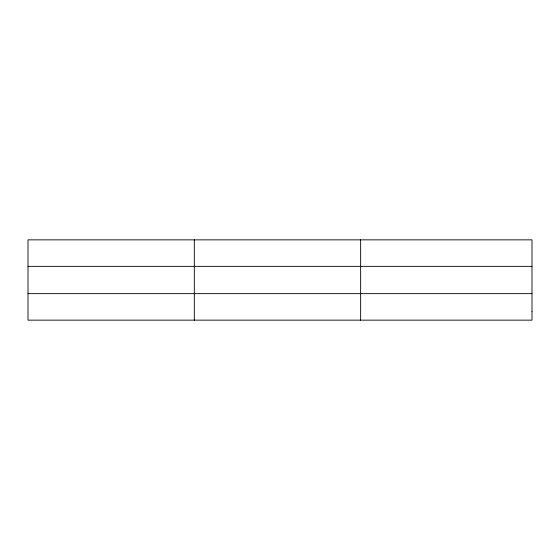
<?xml version="1.0" encoding="UTF-8"?>
<svg xmlns="http://www.w3.org/2000/svg" width="560" height="560" viewBox="0 0 560 560"><rect width="100%" height="100%" fill="white"/><g stroke="black" fill="none" stroke-linecap="round" stroke-linejoin="round"><path stroke-width="0.84" d="M194.32 239.855L194.32 320.145M360.64 239.855L360.64 320.145M28 266.35L532 266.35M28 293.65L532 293.65M532 311.311L532 320.145L28 320.145L28 239.855L532 239.855L532 311.311"/></g></svg>
